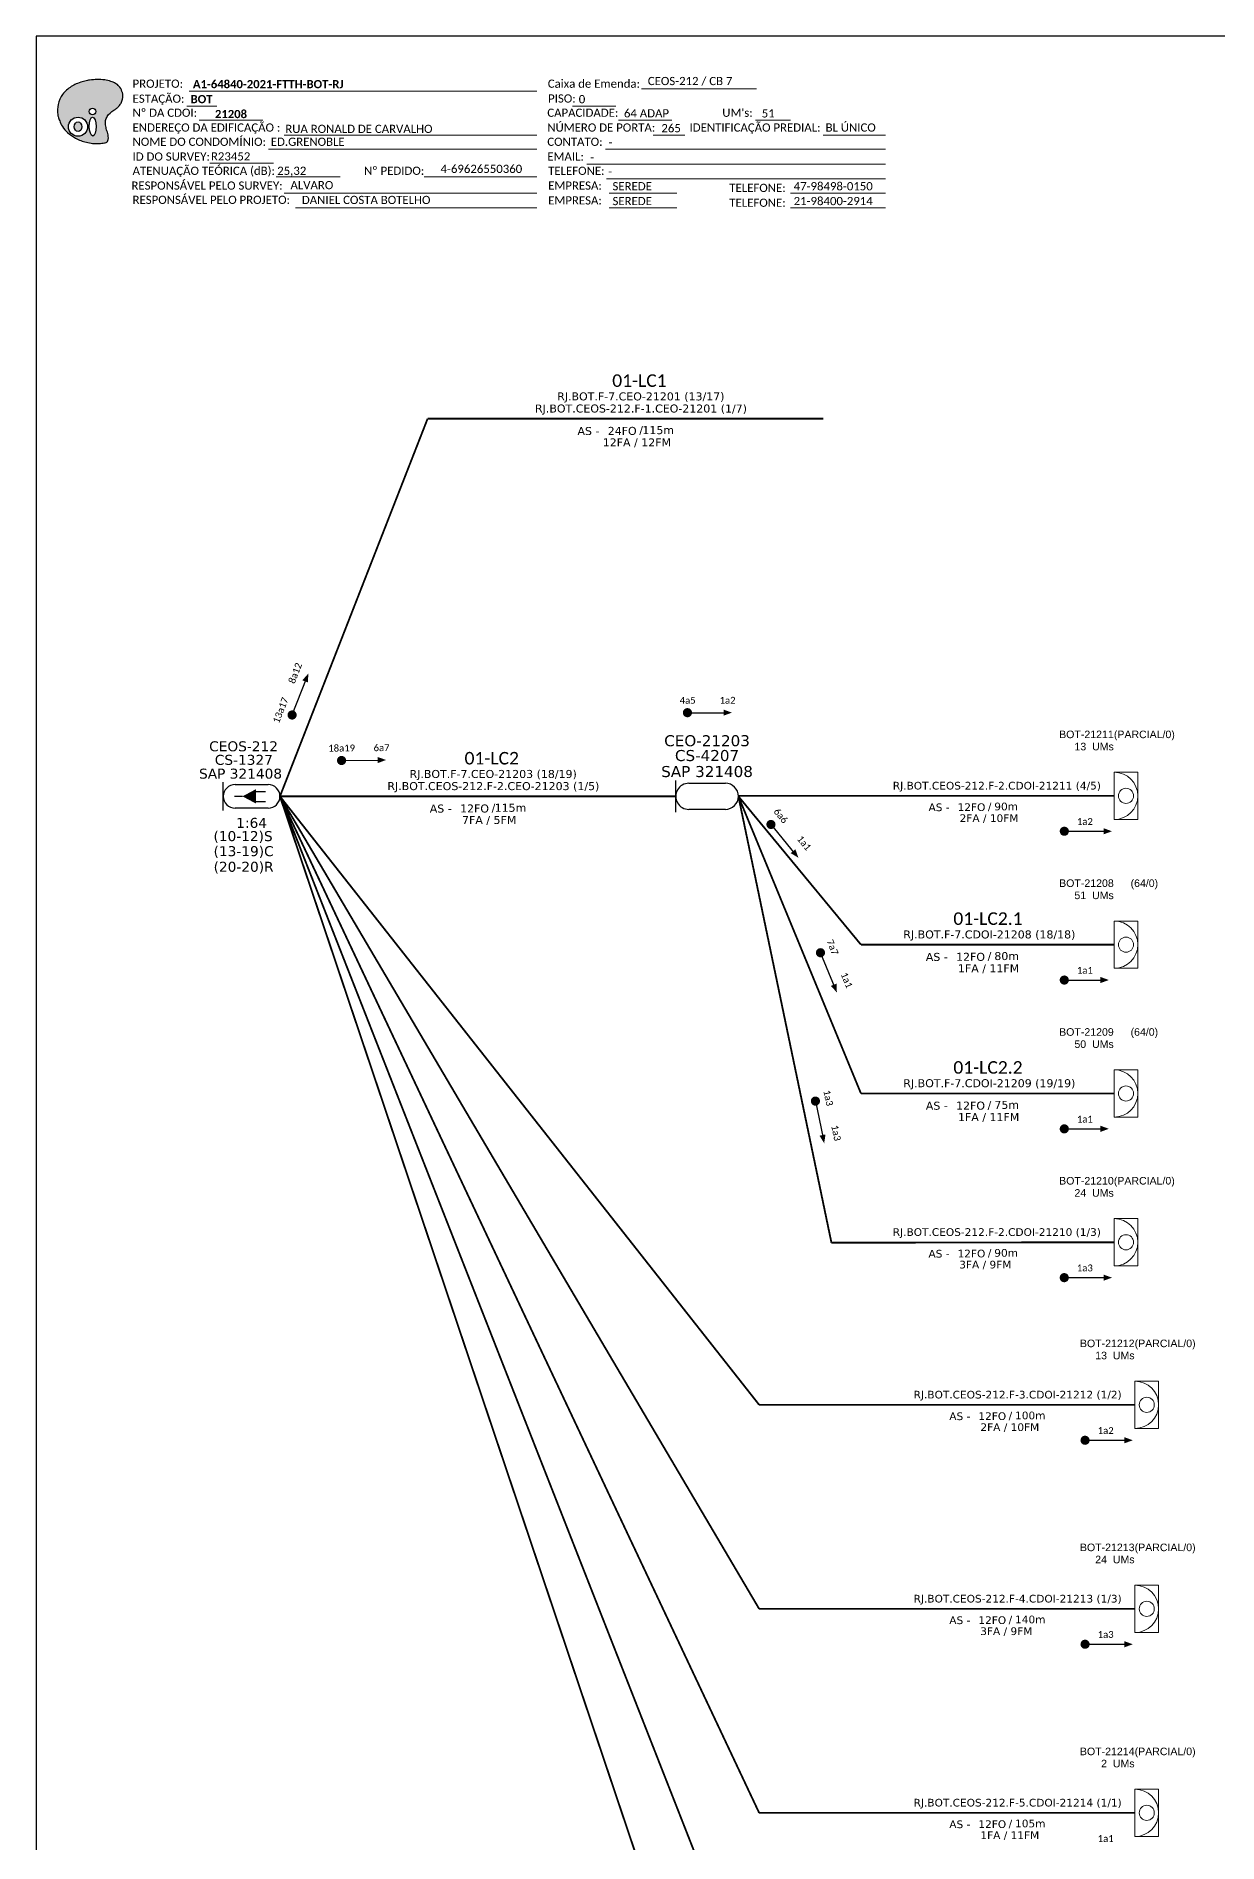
# Model space of a CAD drawing. Extents: x 31872 to 38961, y -9752 to -1519.
# Drawn here: x 38122.3 to 38380.6, y -9553.6 to -9158.4 of the extents above; entities that cross this region are included whole.
import ezdxf
from ezdxf.enums import TextEntityAlignment as Align

# ---------------------------------------------------------------- set-up
doc = ezdxf.new("R2010")
doc.units = ezdxf.units.DM
doc.header["$MEASUREMENT"] = 0
for name, color, linetype, lineweight in [("20.0-LEGENDA DOS CDO'S", 1, 'Continuous', 0), ('20.1-CDO_INTERIOR', 1, 'Continuous', 0), ('40.1-ETIQUETAS', 1, 'Continuous', 20)]:
    doc.layers.add(name, color=color, linetype=linetype, lineweight=lineweight)
for name, color, linetype in [('20.4-CEOS', 1, 'Continuous'), ('CABO OPTICO EXISTENTE', 5, 'Continuous'), ('CAP a instalar', 1, 'Continuous'), ('CD de instalação futura', 8, 'Continuous'), ('SETA', 7, 'Continuous')]:
    doc.layers.add(name, color=color, linetype=linetype)
doc.styles.add('ARIAL', font='arial.ttf')
doc.styles.add('siredit', font='verdana.ttf')
doc.styles.add('WMF-Calibri0', font='calibri.ttf')
doc.styles.add('WMF-Calibri1', font='calibrib.ttf')
doc.linetypes.add('FENCELINE1', pattern='A,0.25,-0.1,[133,ltypeshp.shx,S=0.1,R=0,X=-0.1,Y=0],-0.1,1', length=1.45)

# ---------------------------------------------------------------- blocks, each defined once
blk = doc.blocks.new('ETIQUETA_RS5F')
at = {"layer": '40.1-ETIQUETAS', "color": 0, "style": 'siredit'}
blk.add_text('/', height=1.5, dxfattribs=at).set_placement((1.55, -1.95), align=Align.MIDDLE_RIGHT)
for tag, p in [('ETIQUETA_R_PRIMARIA', (1.18, 4.1)), ('ETIQUETA_R_SECUNDARIA', (1.18, 2.1)), ('F_ATIVAS/F_MORTAS', (1.11, -4.24))]:
    blk.add_attdef(tag, text='', height=1.5, dxfattribs=at).set_placement(p, align=Align.MIDDLE_CENTER)
for tag, p in [('TIPO_CABO', (-6.62, -2.12)), ('CAP_CABO', (0.37, -2.09))]:
    blk.add_attdef(tag, text='', height=1.5, dxfattribs=at).set_placement(p, align=Align.MIDDLE_RIGHT)
blk.add_attdef('METROS', text='', height=1.5, dxfattribs=at).set_placement((2.11, -1.95), align=Align.MIDDLE_LEFT)
for tag, p in [('FUSÃO_1', (0.82, -8.39)), ('FUSÃO_2', (0.82, -10.6)), ('FUSÃO_3', (0.82, -12.93)), ('FUSÃO_4', (0.82, -15.14)), ('FUSÃO_5', (0.82, -17.16))]:
    blk.add_attdef(tag, text='', height=1.5, dxfattribs=at).set_placement(p, align=Align.CENTER)
blk = doc.blocks.new('CDOI_INT')
at = {"layer": '20.1-CDO_INTERIOR', "color": 0, "lineweight": 18}
blk.add_lwpolyline([(4.25, -4.25), (4.25, 4.25), (0, 4.25), (0, -4.25)], close=True, dxfattribs=at)
blk.add_circle((2.12, 0), 1.36, dxfattribs=at)
blk.add_arc((0, 0), 4.25, 270, 90, dxfattribs=at)
at = {"layer": "20.0-LEGENDA DOS CDO'S", "color": 0, "style": 'ARIAL'}
for tag, p in [('CDO_N', (-0.08, 10.38)), ('SPLITER_1', (21.18, 10.38)), ('SPLITER_2', (21.19, 8.68)), ('SAP', (-0.08, 6.23)), ('SURVEY', (-0.08, 8.2)), ('1:XX', (5.94, -2.22)), ('UMS', (5.94, -4.24))]:
    blk.add_attdef(tag, p, '', height=1.36, dxfattribs=at)
blk.add_attdef('FIBRAS_UTILIZADAS', text='', height=1.36, dxfattribs=at).set_placement((15.34, 10.38), align=Align.CENTER)
blk = doc.blocks.new('CEOS_RP_CT_DRT')
at = {"layer": '20.4-CEOS', "color": 0}
for p, q in [((-4.54, 1.19), (-1.19, 1.19)), ((-1.19, -1.19), (-4.54, -1.19))]:
    blk.add_line(p, q, dxfattribs=at)
for points in [[(-5.73, -1.43), (-5.73, 1.44)], [(-3.79, 0), (-4.59, 0)], [(-2.47, 0.48), (-1.45, 0.48)], [(-2.47, -0.52), (-1.45, -0.52)]]:
    blk.add_lwpolyline(points, dxfattribs=at)
blk.add_lwpolyline([(-3.79, 0, 0, 1.47, 0), (-2.41, 0, 1.47, 1.47, 0)], format="xyseb", dxfattribs=at)
for centre, start, end in [((-4.54, 0), 90, 270), ((-1.19, 0), 270, 90)]:
    blk.add_arc(centre, 1.19, start, end, dxfattribs=at)
at = {"layer": '20.4-CEOS', "color": 7, "style": 'siredit'}
for tag, p in [('Nº_DA_CEOS', (-2.86, 5.6)), ('LOCAL', (-2.86, 4.24)), ('SAP', (-2.86, 2.78)), ('RACIO_SPLITAGEM', (-2.86, -1.88)), ('FIBRAS_SPLITTER', (-2.86, -3.58)), ('FIBRAS_TOP_C', (-2.86, -5.08)), ('RESERVA_FINAIS', (-2.86, -6.39))]:
    blk.add_attdef(tag, text='', height=1.01, dxfattribs=at).set_placement(p, align=Align.TOP_CENTER)
blk = doc.blocks.new('OI')
h = blk.add_hatch(color=40)
edge = h.paths.add_edge_path()
edge.add_spline(control_points=[(4.35, -0.67), (3.92, -0.99), (3.26, -1.5), (2.81, -2.59), (2.9, -3.5), (3.06, -4.27), (3.31, -4.85), (3.37, -5.39), (3.4, -5.88), (3.2, -6.4), (2.54, -6.61), (1.65, -6.63), (0.55, -6.67), (-0.56, -6.42), (-1.61, -6.14), (-2.77, -5.61), (-3.92, -4.77), (-4.89, -3.7), (-5.34, -2.65), (-5.6, -1.94), (-5.85, -0.96), (-5.71, 0.47), (-5.1, 2.02), (-4.14, 3.02), (-3.3, 3.61), (-2.37, 4.16), (-1.36, 4.44), (-0.56, 4.7), (0.79, 4.85), (2.24, 4.97), (3.79, 4.57), (4.67, 4.21), (5.44, 3.65), (5.76, 2.99), (6.03, 2.21), (6.01, 1.46), (5.72, 0.64), (5.31, 0.08), (4.88, -0.38), (4.51, -0.55), (4.35, -0.67)], knot_values=[0, 0, 0, 0, 1.60434, 2.417191, 3.427595, 4.282808, 4.776746, 5.304182, 5.888771, 6.258406, 6.858137, 7.79129, 8.986195, 10.124242, 11.187857, 12.242908, 13.953784, 15.414161, 16.515391, 17.349188, 17.675853, 19.552021, 21.515531, 22.568638, 23.63245, 24.621084, 25.782718, 26.745347, 27.142653, 29.870543, 31.004649, 31.921532, 32.709589, 33.801391, 34.042471, 35.192333, 35.971461, 36.628871, 37.254359, 37.836911, 37.836911, 37.836911, 37.836911], degree=3, periodic=0)
h.paths.add_polyline_path([(1.13, -0.87, -1), (-0.04, -0.87, -1)], flags=16)
edge = h.paths.add_edge_path(flags=16)
edge.add_ellipse((0.56, -3.59), major_axis=(-0.02, 1.71), ratio=0.361305, start_angle=0, end_angle=360)
h.paths.add_polyline_path([(-0.36, -3.62, -1), (-3.8, -3.62, -1)], flags=16)
edge = h.paths.add_edge_path(flags=0)
edge.add_ellipse((-2.08, -3.62), major_axis=(0, 0.885), ratio=0.758294, start_angle=0, end_angle=360)
at = {"color": 40}
for centre, radius in [((-2.08, -3.62), 1.72), ((0.54, -0.87), 0.587)]:
    blk.add_circle(centre, radius, dxfattribs=at)
blk.add_ellipse((-2.08, -3.62), major_axis=(0, 0.885), ratio=0.758294, start_param=-3.141592653589792, end_param=3.141592653589792, dxfattribs=at)
blk.add_ellipse((0.56, -3.59), major_axis=(-0.02, 1.71), ratio=0.361305, dxfattribs=at)
at = {"color": 40, "start_tangent": (-0.800898, -0.598801), "end_tangent": (-0.800898, -0.598801)}
blk.add_spline([(4.35, -0.67), (3.2, -1.78), (2.9, -2.54), (2.92, -3.55), (3.12, -4.38), (3.28, -4.85), (3.37, -5.37), (3.35, -5.95), (3.2, -6.29), (2.66, -6.55), (1.73, -6.63), (0.54, -6.62), (-0.58, -6.41), (-1.6, -6.11), (-2.56, -5.67), (-3.95, -4.67), (-4.89, -3.56), (-5.37, -2.56), (-5.64, -1.78), (-5.72, -1.46), (-5.63, 0.42), (-4.84, 2.22), (-4.13, 2.99), (-3.27, 3.62), (-2.4, 4.09), (-1.3, 4.47), (-0.37, 4.72), (0.02, 4.77), (2.75, 4.8), (3.85, 4.53), (4.69, 4.16), (5.31, 3.68), (5.85, 2.73), (5.93, 2.5), (5.94, 1.35), (5.67, 0.62), (5.29, 0.08), (4.84, -0.36), (4.35, -0.67)], degree=3, dxfattribs=at)

msp = doc.modelspace()

# ---------------------------------------------------------------- linework, layer by layer
msp.add_lwpolyline([(38122.33, -9752.45), (38960.89, -9752.45), (38960.89, -9158.45), (38122.33, -9158.45), (38122.33, -9752.45)])
at = {"color": 7, "lineweight": 0}
for points in [[(38254.61, -9170), (38279.74, -9170)], [(38155.28, -9173.77), (38161.83, -9173.77)], [(38155.8, -9170.49), (38231.77, -9170.49)], [(38239.57, -9173.73), (38249.05, -9173.73)], [(38157.94, -9176.84), (38171.89, -9176.84)], [(38249.62, -9176.84), (38261.23, -9176.84)], [(38279.56, -9176.84), (38287.22, -9176.84)], [(38176.51, -9180.08), (38231.77, -9180.08)], [(38257.2, -9180.08), (38264.14, -9180.08)], [(38294.37, -9180.08), (38307.93, -9180.08)], [(38173.1, -9183.19), (38231.77, -9183.19)], [(38246.73, -9183.19), (38307.96, -9183.19)], [(38160.26, -9186.25), (38174.21, -9186.25)], [(38174.8, -9189.22), (38188.74, -9189.22)], [(38207.13, -9189.21), (38231.62, -9189.21)], [(38207.63, -9189.21), (38231.78, -9189.21)], [(38242.69, -9186.42), (38307.96, -9186.42)], [(38246.98, -9189.66), (38307.96, -9189.66)], [(38176.51, -9192.77), (38231.77, -9192.77)], [(38247.59, -9192.77), (38262.38, -9192.77)], [(38287.19, -9192.77), (38307.96, -9192.77)], [(38179, -9196.01), (38231.77, -9196.01)], [(38247.59, -9196.01), (38262.38, -9196.01)], [(38287.19, -9196.01), (38307.96, -9196.01)]]:
    msp.add_lwpolyline(points, dxfattribs=at)
for points, const_width in [([(38178.08, -9307.37, 1), (38178.45, -9306.44, 1)], 0.999), ([(38188.58, -9316.86, 1), (38189.58, -9316.85, 1)], 0.999), ([(38282.61, -9330.46, 1), (38283.24, -9331.23, 1)], 1), ([(38293.56, -9358.43, 1), (38293.94, -9359.35, 1)], 1), ([(38346.54, -9364.87, 1), (38347.54, -9364.87, 1)], 1), ([(38346.54, -9397.41, 1), (38347.54, -9397.41, 1)], 1)]:
    msp.add_lwpolyline(points, format="xyb", close=True, dxfattribs=dict(const_width=const_width))
at = {"color": 8}
for points, const_width in [([(38264.17, -9306.4, 1), (38265.17, -9306.4, 1)], 0.999), ([(38346.55, -9332.33, 1), (38347.55, -9332.33, 1)], 1), ([(38292.54, -9390.85, 1), (38292.75, -9391.83, 1)], 1), ([(38346.54, -9429.95, 1), (38347.54, -9429.95, 1)], 1), ([(38351.08, -9465.51, 1), (38352.08, -9465.51, 1)], 1), ([(38351.08, -9510.12, 1), (38352.08, -9510.12, 1)], 1)]:
    msp.add_lwpolyline(points, format="xyb", close=True, dxfattribs=dict(at, const_width=const_width))
at = {"layer": 'CAP a instalar', "color": 5, "linetype": 'Continuous'}
for p, q in [((38262.12, -9328.13), (38262.12, -9321.26)), ((38264.97, -9321.84), (38272.96, -9321.84)), ((38272.96, -9327.54), (38264.97, -9327.54))]:
    msp.add_line(p, q, dxfattribs=at)
at = {"layer": 'CAP a instalar', "color": 0, "linetype": 'FENCELINE1', "ltscale": 6, "const_width": 0.4}
for points in [[(38207.88, -9242.12), (38175.61, -9324.7)], [(38207.88, -9242.12), (38294.4, -9242.12)], [(38175.6, -9324.69), (38262.12, -9324.69)], [(38302.6, -9389.67), (38275.81, -9324.69)], [(38302.6, -9389.67), (38357.95, -9389.67)]]:
    msp.add_lwpolyline(points, dxfattribs=at)
at = {"layer": 'CAP a instalar', "color": 8, "linetype": 'FENCELINE1', "ltscale": 6, "const_width": 0.4}
for points in [[(38275.81, -9324.59), (38357.95, -9324.59)], [(38280.35, -9591.61), (38175.61, -9324.7)], [(38280.35, -9636.22), (38175.61, -9324.7)], [(38280.35, -9546.99), (38175.61, -9324.7)], [(38280.35, -9502.38), (38175.61, -9324.7)], [(38280.35, -9457.76), (38175.61, -9324.7)], [(38296.15, -9422.31), (38275.81, -9324.69)], [(38296.15, -9422.31), (38357.94, -9422.21)], [(38280.35, -9457.76), (38362.49, -9457.76)], [(38280.35, -9502.38), (38362.49, -9502.38)], [(38280.35, -9546.99), (38362.49, -9546.99)]]:
    msp.add_lwpolyline(points, dxfattribs=at)
at = {"layer": 'CAP a instalar', "linetype": 'FENCELINE1', "ltscale": 6, "const_width": 0.4}
for points in [[(38275.81, -9324.69), (38302.6, -9357.13)], [(38302.6, -9357.13), (38357.95, -9357.13)]]:
    msp.add_lwpolyline(points, dxfattribs=at)
at = {"layer": 'CAP a instalar', "color": 5, "linetype": 'Continuous'}
for centre, start_param, end_param in [((38264.97, -9324.69), 6.283185, 9.424778), ((38272.96, -9324.69), 3.141593, 6.283185)]:
    msp.add_ellipse(centre, major_axis=(0, 2.85), ratio=1, start_param=start_param, end_param=end_param, dxfattribs=at)
at = {"layer": 'SETA'}
for points in [[(38178.26, -9306.9), (38181.4, -9298.91)], [(38189.08, -9316.86), (38197.67, -9316.76)], [(38282.72, -9330.6), (38288.18, -9337.24)], [(38293.63, -9358.59), (38296.9, -9366.54)], [(38347.04, -9364.87), (38355.64, -9364.87)], [(38347.04, -9397.41), (38355.64, -9397.41)]]:
    msp.add_lwpolyline(points, dxfattribs=at)
at = {"layer": 'SETA', "color": 8}
for points in [[(38264.67, -9306.4), (38273.25, -9306.4)], [(38347.05, -9332.33), (38355.64, -9332.33)], [(38292.58, -9391.02), (38294.32, -9399.44)], [(38347.04, -9429.95), (38355.64, -9429.95)], [(38351.58, -9465.51), (38360.18, -9465.51)], [(38351.58, -9510.12), (38360.18, -9510.12)]]:
    msp.add_lwpolyline(points, dxfattribs=at)
at = {"layer": 'SETA'}
for points in [[(38180.51, -9299.31), (38181.8, -9297.85), (38181.75, -9299.79)], [(38196.97, -9316.09), (38198.81, -9316.74), (38196.98, -9317.42)], [(38288.27, -9336.27), (38288.92, -9338.11), (38287.24, -9337.12)], [(38297.26, -9365.65), (38297.34, -9367.59), (38296.03, -9366.15)], [(38354.95, -9364.19), (38356.78, -9364.86), (38354.95, -9365.53)], [(38354.95, -9396.73), (38356.78, -9397.4), (38354.95, -9398.07)]]:
    msp.add_solid(points, dxfattribs=at)
at = {"layer": 'SETA', "color": 8}
for points in [[(38272.56, -9305.72), (38274.39, -9306.39), (38272.56, -9307.06)], [(38355.64, -9331.67), (38357.47, -9332.33), (38355.64, -9333)], [(38294.85, -9398.63), (38294.56, -9400.56), (38293.54, -9398.9)], [(38355.64, -9429.29), (38357.47, -9429.95), (38355.64, -9430.62)], [(38360.18, -9464.84), (38362.01, -9465.51), (38360.18, -9466.17)], [(38360.18, -9509.45), (38362.01, -9510.12), (38360.18, -9510.79)]]:
    msp.add_solid(points, dxfattribs=at)

# ---------------------------------------------------------------- block references
at = {"color": 7, "xscale": 1.213923925163967, "yscale": 1.213923925163967, "zscale": 1.213923925163967, "rotation": 0.1532896023949059}
msp.add_blockref('OI', (38133.99, -9173.86), dxfattribs=at)
at = {"layer": '20.4-CEOS', "color": 0}
ref = msp.add_blockref('CEOS_RP_CT_DRT', (38175.61, -9324.7), dxfattribs=dict(at, xscale=2.161665797233582, yscale=2.161665797233582, zscale=2.161665797233582))
ref.add_attrib('Nº_DA_CEOS', 'CEOS-212', dxfattribs={"color": 7, "height": 2.183, "style": 'siredit'}).set_placement((38167.66, -9312.66), align=Align.TOP_CENTER)
ref.add_attrib('LOCAL', 'CS-1327', dxfattribs={"color": 7, "height": 2.183, "style": 'siredit'}).set_placement((38167.72, -9315.62), align=Align.TOP_CENTER)
ref.add_attrib('SAP', 'SAP 321408', dxfattribs={"color": 7, "height": 2.183, "style": 'siredit'}).set_placement((38167, -9318.64), align=Align.TOP_CENTER)
ref.add_attrib('RACIO_SPLITAGEM', '1:64', dxfattribs={"color": 7, "height": 2.183, "style": 'siredit'}).set_placement((38169.42, -9329.4), align=Align.TOP_CENTER)
ref.add_attrib('FIBRAS_SPLITTER', '(10-12)S', dxfattribs={"color": 7, "height": 2.183, "style": 'siredit'}).set_placement((38167.55, -9332.3), align=Align.TOP_CENTER)
ref.add_attrib('FIBRAS_TOP_C', '(13-19)C', dxfattribs={"color": 7, "height": 2.183, "style": 'siredit'}).set_placement((38167.67, -9335.59), align=Align.TOP_CENTER)
ref.add_attrib('RESERVA_FINAIS', '(20-20)R', dxfattribs={"color": 7, "height": 2.183, "style": 'siredit'}).set_placement((38167.67, -9339), align=Align.TOP_CENTER)
at = {"layer": 'CAP a instalar', "color": 0, "linetype": 'FENCELINE1', "ltscale": 7}
ref = msp.add_blockref('ETIQUETA_RS5F', (38253.14, -9242.33), dxfattribs=dict(at, xscale=1.166399984999771, yscale=1.166399984999771, zscale=1.166399984999771))
ref.add_attrib('ETIQUETA_R_PRIMARIA', 'RJ.BOT.F-7.CEO-21201 (13/17)', dxfattribs={"layer": '40.1-ETIQUETAS', "color": 0, "height": 1.7496, "style": 'siredit'}).set_placement((38254.48, -9237.23), align=Align.MIDDLE_CENTER)
ref.add_attrib('ETIQUETA_R_SECUNDARIA', 'RJ.BOT.CEOS-212.F-1.CEO-21201 (1/7)', dxfattribs={"layer": '40.1-ETIQUETAS', "color": 0, "height": 1.7496, "style": 'siredit'}).set_placement((38254.52, -9239.88), align=Align.MIDDLE_CENTER)
ref.add_attrib('TIPO_CABO', 'AS -', dxfattribs={"layer": '40.1-ETIQUETAS', "color": 0, "height": 1.75, "style": 'siredit'}).set_placement((38245.43, -9244.8), align=Align.MIDDLE_RIGHT)
ref.add_attrib('CAP_CABO', '24FO', dxfattribs={"layer": '40.1-ETIQUETAS', "color": 0, "height": 1.75, "style": 'siredit'}).set_placement((38253.57, -9244.78), align=Align.MIDDLE_RIGHT)
ref.add_attrib('METROS', '115m', dxfattribs={"layer": '40.1-ETIQUETAS', "color": 0, "height": 1.75, "style": 'siredit'}).set_placement((38254.82, -9244.61), align=Align.MIDDLE_LEFT)
ref.add_attrib('F_ATIVAS/F_MORTAS', '12FA / 12FM', dxfattribs={"layer": '40.1-ETIQUETAS', "color": 0, "height": 1.7496, "style": 'siredit'}).set_placement((38253.62, -9247.29), align=Align.MIDDLE_CENTER)
ref = msp.add_blockref('ETIQUETA_RS5F', (38220.87, -9324.91), dxfattribs=dict(at, xscale=1.166399984999771, yscale=1.166399984999771, zscale=1.166399984999771))
ref.add_attrib('ETIQUETA_R_PRIMARIA', 'RJ.BOT.F-7.CEO-21203 (18/19)', dxfattribs={"layer": '40.1-ETIQUETAS', "color": 0, "height": 1.7496, "style": 'siredit'}).set_placement((38222.21, -9319.8), align=Align.MIDDLE_CENTER)
ref.add_attrib('ETIQUETA_R_SECUNDARIA', 'RJ.BOT.CEOS-212.F-2.CEO-21203 (1/5)', dxfattribs={"layer": '40.1-ETIQUETAS', "color": 0, "height": 1.7496, "style": 'siredit'}).set_placement((38222.25, -9322.45), align=Align.MIDDLE_CENTER)
ref.add_attrib('TIPO_CABO', 'AS -', dxfattribs={"layer": '40.1-ETIQUETAS', "color": 0, "height": 1.75, "style": 'siredit'}).set_placement((38213.15, -9327.37), align=Align.MIDDLE_RIGHT)
ref.add_attrib('CAP_CABO', '12FO', dxfattribs={"layer": '40.1-ETIQUETAS', "color": 0, "height": 1.75, "style": 'siredit'}).set_placement((38221.3, -9327.35), align=Align.MIDDLE_RIGHT)
ref.add_attrib('METROS', '115m', dxfattribs={"layer": '40.1-ETIQUETAS', "color": 0, "height": 1.75, "style": 'siredit'}).set_placement((38222.54, -9327.19), align=Align.MIDDLE_LEFT)
ref.add_attrib('F_ATIVAS/F_MORTAS', '7FA / 5FM', dxfattribs={"layer": '40.1-ETIQUETAS', "color": 0, "height": 1.75, "style": 'siredit'}).set_placement((38221.34, -9329.86), align=Align.MIDDLE_CENTER)
at = {"layer": 'CAP a instalar', "color": 8, "linetype": 'FENCELINE1', "ltscale": 7}
ref = msp.add_blockref('ETIQUETA_RS5F', (38329.38, -9324.72), dxfattribs=dict(at, xscale=1.120210545592906, yscale=1.120210545592906, zscale=1.120210545592906))
ref.add_attrib('ETIQUETA_R_SECUNDARIA', 'RJ.BOT.CEOS-212.F-2.CDOI-21211 (4/5)', dxfattribs={"layer": 'CABO OPTICO EXISTENTE', "color": 0, "height": 1.6803, "style": 'siredit'}).set_placement((38332.3, -9322.36), align=Align.MIDDLE_CENTER)
ref.add_attrib('TIPO_CABO', 'AS -', dxfattribs={"layer": '40.1-ETIQUETAS', "color": 0, "height": 1.68, "style": 'siredit'}).set_placement((38321.97, -9327.09), align=Align.MIDDLE_RIGHT)
ref.add_attrib('CAP_CABO', '12FO', dxfattribs={"layer": '40.1-ETIQUETAS', "color": 0, "height": 1.68, "style": 'siredit'}).set_placement((38329.79, -9327.06), align=Align.MIDDLE_RIGHT)
ref.add_attrib('METROS', '90m', dxfattribs={"layer": '40.1-ETIQUETAS', "color": 0, "height": 1.68, "style": 'siredit'}).set_placement((38331.74, -9326.91), align=Align.MIDDLE_LEFT)
ref.add_attrib('F_ATIVAS/F_MORTAS', '2FA / 10FM', dxfattribs={"layer": '40.1-ETIQUETAS', "color": 0, "height": 1.68, "style": 'siredit'}).set_placement((38330.59, -9329.47), align=Align.MIDDLE_CENTER)
at = {"layer": 'CAP a instalar', "color": 1, "linetype": 'FENCELINE1', "ltscale": 7}
ref = msp.add_blockref('ETIQUETA_RS5F', (38329.28, -9357.35), dxfattribs=dict(at, xscale=1.166399984998861, yscale=1.166399984998861, zscale=1.166399984998861))
ref.add_attrib('ETIQUETA_R_SECUNDARIA', 'RJ.BOT.F-7.CDOI-21208 (18/18)', dxfattribs={"layer": 'CABO OPTICO EXISTENTE', "color": 0, "height": 1.7496, "style": 'siredit'}).set_placement((38330.66, -9354.89), align=Align.MIDDLE_CENTER)
ref.add_attrib('TIPO_CABO', 'AS -', dxfattribs={"layer": '40.1-ETIQUETAS', "color": 0, "height": 1.75, "style": 'siredit'}).set_placement((38321.57, -9359.81), align=Align.MIDDLE_RIGHT)
ref.add_attrib('CAP_CABO', '12FO', dxfattribs={"layer": '40.1-ETIQUETAS', "color": 0, "height": 1.75, "style": 'siredit'}).set_placement((38329.71, -9359.79), align=Align.MIDDLE_RIGHT)
ref.add_attrib('METROS', '80m', dxfattribs={"layer": '40.1-ETIQUETAS', "color": 0, "height": 1.75, "style": 'siredit'}).set_placement((38331.75, -9359.62), align=Align.MIDDLE_LEFT)
ref.add_attrib('F_ATIVAS/F_MORTAS', '1FA / 11FM', dxfattribs={"layer": '40.1-ETIQUETAS', "color": 0, "height": 1.75, "style": 'siredit'}).set_placement((38330.49, -9362.3), align=Align.MIDDLE_CENTER)
at = {"layer": 'CAP a instalar', "color": 0, "linetype": 'FENCELINE1', "ltscale": 7}
ref = msp.add_blockref('ETIQUETA_RS5F', (38329.28, -9389.89), dxfattribs=dict(at, xscale=1.166399984998861, yscale=1.166399984998861, zscale=1.166399984998861))
ref.add_attrib('ETIQUETA_R_SECUNDARIA', 'RJ.BOT.F-7.CDOI-21209 (19/19)', dxfattribs={"layer": 'CABO OPTICO EXISTENTE', "color": 0, "height": 1.7496, "style": 'siredit'}).set_placement((38330.66, -9387.43), align=Align.MIDDLE_CENTER)
ref.add_attrib('TIPO_CABO', 'AS -', dxfattribs={"layer": '40.1-ETIQUETAS', "color": 0, "height": 1.75, "style": 'siredit'}).set_placement((38321.57, -9392.35), align=Align.MIDDLE_RIGHT)
ref.add_attrib('CAP_CABO', '12FO', dxfattribs={"layer": '40.1-ETIQUETAS', "color": 0, "height": 1.75, "style": 'siredit'}).set_placement((38329.71, -9392.33), align=Align.MIDDLE_RIGHT)
ref.add_attrib('METROS', '75m', dxfattribs={"layer": '40.1-ETIQUETAS', "color": 0, "height": 1.75, "style": 'siredit'}).set_placement((38331.75, -9392.17), align=Align.MIDDLE_LEFT)
ref.add_attrib('F_ATIVAS/F_MORTAS', '1FA / 11FM', dxfattribs={"layer": '40.1-ETIQUETAS', "color": 0, "height": 1.75, "style": 'siredit'}).set_placement((38330.5, -9394.84), align=Align.MIDDLE_CENTER)
at = {"layer": 'CAP a instalar', "color": 8, "linetype": 'FENCELINE1', "ltscale": 7}
ref = msp.add_blockref('ETIQUETA_RS5F', (38329.37, -9422.34), dxfattribs=dict(at, xscale=1.120210545592906, yscale=1.120210545592906, zscale=1.120210545592906))
ref.add_attrib('ETIQUETA_R_SECUNDARIA', 'RJ.BOT.CEOS-212.F-2.CDOI-21210 (1/3)', dxfattribs={"layer": 'CABO OPTICO EXISTENTE', "color": 0, "height": 1.6803, "style": 'siredit'}).set_placement((38332.29, -9419.98), align=Align.MIDDLE_CENTER)
ref.add_attrib('TIPO_CABO', 'AS -', dxfattribs={"layer": '40.1-ETIQUETAS', "color": 0, "height": 1.68, "style": 'siredit'}).set_placement((38321.96, -9424.71), align=Align.MIDDLE_RIGHT)
ref.add_attrib('CAP_CABO', '12FO', dxfattribs={"layer": '40.1-ETIQUETAS', "color": 0, "height": 1.68, "style": 'siredit'}).set_placement((38329.78, -9424.68), align=Align.MIDDLE_RIGHT)
ref.add_attrib('METROS', '90m', dxfattribs={"layer": '40.1-ETIQUETAS', "color": 0, "height": 1.68, "style": 'siredit'}).set_placement((38331.74, -9424.53), align=Align.MIDDLE_LEFT)
ref.add_attrib('F_ATIVAS/F_MORTAS', '3FA / 9FM', dxfattribs={"layer": '40.1-ETIQUETAS', "color": 0, "height": 1.68, "style": 'siredit'}).set_placement((38329.77, -9427.09), align=Align.MIDDLE_CENTER)
ref = msp.add_blockref('ETIQUETA_RS5F', (38333.92, -9457.89), dxfattribs=dict(at, xscale=1.120210545592906, yscale=1.120210545592906, zscale=1.120210545592906))
ref.add_attrib('ETIQUETA_R_SECUNDARIA', 'RJ.BOT.CEOS-212.F-3.CDOI-21212 (1/2)', dxfattribs={"layer": 'CABO OPTICO EXISTENTE', "color": 0, "height": 1.6803, "style": 'siredit'}).set_placement((38336.84, -9455.53), align=Align.MIDDLE_CENTER)
ref.add_attrib('TIPO_CABO', 'AS -', dxfattribs={"layer": '40.1-ETIQUETAS', "color": 0, "height": 1.68, "style": 'siredit'}).set_placement((38326.51, -9460.26), align=Align.MIDDLE_RIGHT)
ref.add_attrib('CAP_CABO', '12FO', dxfattribs={"layer": '40.1-ETIQUETAS', "color": 0, "height": 1.68, "style": 'siredit'}).set_placement((38334.33, -9460.24), align=Align.MIDDLE_RIGHT)
ref.add_attrib('METROS', '100m', dxfattribs={"layer": '40.1-ETIQUETAS', "color": 0, "height": 1.68, "style": 'siredit'}).set_placement((38336.28, -9460.08), align=Align.MIDDLE_LEFT)
ref.add_attrib('F_ATIVAS/F_MORTAS', '2FA / 10FM', dxfattribs={"layer": '40.1-ETIQUETAS', "color": 0, "height": 1.68, "style": 'siredit'}).set_placement((38335.13, -9462.65), align=Align.MIDDLE_CENTER)
ref = msp.add_blockref('ETIQUETA_RS5F', (38333.92, -9502.51), dxfattribs=dict(at, xscale=1.120210545592906, yscale=1.120210545592906, zscale=1.120210545592906))
ref.add_attrib('ETIQUETA_R_SECUNDARIA', 'RJ.BOT.CEOS-212.F-4.CDOI-21213 (1/3)', dxfattribs={"layer": 'CABO OPTICO EXISTENTE', "color": 0, "height": 1.6803, "style": 'siredit'}).set_placement((38336.84, -9500.15), align=Align.MIDDLE_CENTER)
ref.add_attrib('TIPO_CABO', 'AS -', dxfattribs={"layer": '40.1-ETIQUETAS', "color": 0, "height": 1.68, "style": 'siredit'}).set_placement((38326.51, -9504.87), align=Align.MIDDLE_RIGHT)
ref.add_attrib('CAP_CABO', '12FO', dxfattribs={"layer": '40.1-ETIQUETAS', "color": 0, "height": 1.68, "style": 'siredit'}).set_placement((38334.33, -9504.85), align=Align.MIDDLE_RIGHT)
ref.add_attrib('METROS', '140m', dxfattribs={"layer": '40.1-ETIQUETAS', "color": 0, "height": 1.68, "style": 'siredit'}).set_placement((38336.28, -9504.69), align=Align.MIDDLE_LEFT)
ref.add_attrib('F_ATIVAS/F_MORTAS', '3FA / 9FM', dxfattribs={"layer": '40.1-ETIQUETAS', "color": 0, "height": 1.68, "style": 'siredit'}).set_placement((38334.36, -9507.26), align=Align.MIDDLE_CENTER)
ref = msp.add_blockref('ETIQUETA_RS5F', (38333.92, -9547.12), dxfattribs=dict(at, xscale=1.120210545592906, yscale=1.120210545592906, zscale=1.120210545592906))
ref.add_attrib('ETIQUETA_R_SECUNDARIA', 'RJ.BOT.CEOS-212.F-5.CDOI-21214 (1/1)', dxfattribs={"layer": 'CABO OPTICO EXISTENTE', "color": 0, "height": 1.6803, "style": 'siredit'}).set_placement((38336.84, -9544.76), align=Align.MIDDLE_CENTER)
ref.add_attrib('TIPO_CABO', 'AS -', dxfattribs={"layer": '40.1-ETIQUETAS', "color": 0, "height": 1.68, "style": 'siredit'}).set_placement((38326.51, -9549.49), align=Align.MIDDLE_RIGHT)
ref.add_attrib('CAP_CABO', '12FO', dxfattribs={"layer": '40.1-ETIQUETAS', "color": 0, "height": 1.68, "style": 'siredit'}).set_placement((38334.33, -9549.46), align=Align.MIDDLE_RIGHT)
ref.add_attrib('METROS', '105m', dxfattribs={"layer": '40.1-ETIQUETAS', "color": 0, "height": 1.68, "style": 'siredit'}).set_placement((38336.28, -9549.31), align=Align.MIDDLE_LEFT)
ref.add_attrib('F_ATIVAS/F_MORTAS', '1FA / 11FM', dxfattribs={"layer": '40.1-ETIQUETAS', "color": 0, "height": 1.68, "style": 'siredit'}).set_placement((38335.13, -9551.88), align=Align.MIDDLE_CENTER)
at = {"layer": 'CD de instalação futura', "color": 8, "ltscale": 11}
ref = msp.add_blockref('CDOI_INT', (38357.95, -9324.59), dxfattribs=dict(at, xscale=1.21541625498503, yscale=1.21541625498503, zscale=1.21541625498503))
ref.add_attrib('CDO_N', 'BOT-21211', dxfattribs={"layer": "20.0-LEGENDA DOS CDO'S", "color": 0, "height": 1.653, "style": 'ARIAL'}).set_placement((38357.85, -9311.97), align=Align.RIGHT)
ref.add_attrib('FIBRAS_UTILIZADAS', '    (PARCIAL/0)', dxfattribs={"layer": "20.0-LEGENDA DOS CDO'S", "color": 0, "height": 1.65, "style": 'ARIAL'}).set_placement((38363.26, -9311.97), align=Align.CENTER)
ref.add_attrib('SURVEY', '13  UMs', dxfattribs={"layer": "20.0-LEGENDA DOS CDO'S", "color": 0, "height": 1.653, "style": 'ARIAL'}).set_placement((38357.86, -9314.63), align=Align.RIGHT)
at = {"layer": 'CD de instalação futura', "color": 1, "ltscale": 11}
ref = msp.add_blockref('CDOI_INT', (38357.95, -9357.13), dxfattribs=dict(at, xscale=1.21541625498503, yscale=1.21541625498503, zscale=1.21541625498503))
ref.add_attrib('CDO_N', 'BOT-21208', dxfattribs={"layer": "20.0-LEGENDA DOS CDO'S", "color": 0, "height": 1.653, "style": 'ARIAL'}).set_placement((38357.85, -9344.51), align=Align.RIGHT)
ref.add_attrib('FIBRAS_UTILIZADAS', '    (64/0)', dxfattribs={"layer": "20.0-LEGENDA DOS CDO'S", "color": 0, "height": 1.65, "style": 'ARIAL'}).set_placement((38363.26, -9344.51), align=Align.CENTER)
ref.add_attrib('SURVEY', '51  UMs', dxfattribs={"layer": "20.0-LEGENDA DOS CDO'S", "color": 0, "height": 1.653, "style": 'ARIAL'}).set_placement((38357.85, -9347.17), align=Align.RIGHT)
at = {"layer": 'CD de instalação futura', "color": 0, "ltscale": 11}
ref = msp.add_blockref('CDOI_INT', (38357.95, -9389.67), dxfattribs=dict(at, xscale=1.21541625498503, yscale=1.21541625498503, zscale=1.21541625498503))
ref.add_attrib('CDO_N', 'BOT-21209', dxfattribs={"layer": "20.0-LEGENDA DOS CDO'S", "color": 0, "height": 1.653, "style": 'ARIAL'}).set_placement((38357.85, -9377.05), align=Align.RIGHT)
ref.add_attrib('FIBRAS_UTILIZADAS', '    (64/0)', dxfattribs={"layer": "20.0-LEGENDA DOS CDO'S", "color": 0, "height": 1.65, "style": 'ARIAL'}).set_placement((38363.26, -9377.05), align=Align.CENTER)
ref.add_attrib('SURVEY', '50  UMs', dxfattribs={"layer": "20.0-LEGENDA DOS CDO'S", "color": 0, "height": 1.653, "style": 'ARIAL'}).set_placement((38357.85, -9379.71), align=Align.RIGHT)
at = {"layer": 'CD de instalação futura', "color": 8, "ltscale": 11}
ref = msp.add_blockref('CDOI_INT', (38357.95, -9422.21), dxfattribs=dict(at, xscale=1.21541625498503, yscale=1.21541625498503, zscale=1.21541625498503))
ref.add_attrib('CDO_N', 'BOT-21210', dxfattribs={"layer": "20.0-LEGENDA DOS CDO'S", "color": 0, "height": 1.653, "style": 'ARIAL'}).set_placement((38357.85, -9409.59), align=Align.RIGHT)
ref.add_attrib('FIBRAS_UTILIZADAS', '    (PARCIAL/0)', dxfattribs={"layer": "20.0-LEGENDA DOS CDO'S", "color": 0, "height": 1.65, "style": 'ARIAL'}).set_placement((38363.25, -9409.59), align=Align.CENTER)
ref.add_attrib('SURVEY', '24  UMs', dxfattribs={"layer": "20.0-LEGENDA DOS CDO'S", "color": 0, "height": 1.653, "style": 'ARIAL'}).set_placement((38357.85, -9412.25), align=Align.RIGHT)
ref = msp.add_blockref('CDOI_INT', (38362.49, -9457.76), dxfattribs=dict(at, xscale=1.21541625498503, yscale=1.21541625498503, zscale=1.21541625498503))
ref.add_attrib('CDO_N', 'BOT-21212', dxfattribs={"layer": "20.0-LEGENDA DOS CDO'S", "color": 0, "height": 1.653, "style": 'ARIAL'}).set_placement((38362.39, -9445.15), align=Align.RIGHT)
ref.add_attrib('FIBRAS_UTILIZADAS', '    (PARCIAL/0)', dxfattribs={"layer": "20.0-LEGENDA DOS CDO'S", "color": 0, "height": 1.65, "style": 'ARIAL'}).set_placement((38367.8, -9445.15), align=Align.CENTER)
ref.add_attrib('SURVEY', '13  UMs', dxfattribs={"layer": "20.0-LEGENDA DOS CDO'S", "color": 0, "height": 1.653, "style": 'ARIAL'}).set_placement((38362.4, -9447.8), align=Align.RIGHT)
ref = msp.add_blockref('CDOI_INT', (38362.49, -9502.38), dxfattribs=dict(at, xscale=1.21541625498503, yscale=1.21541625498503, zscale=1.21541625498503))
ref.add_attrib('CDO_N', 'BOT-21213', dxfattribs={"layer": "20.0-LEGENDA DOS CDO'S", "color": 0, "height": 1.653, "style": 'ARIAL'}).set_placement((38362.39, -9489.76), align=Align.RIGHT)
ref.add_attrib('FIBRAS_UTILIZADAS', '    (PARCIAL/0)', dxfattribs={"layer": "20.0-LEGENDA DOS CDO'S", "color": 0, "height": 1.65, "style": 'ARIAL'}).set_placement((38367.8, -9489.76), align=Align.CENTER)
ref.add_attrib('SURVEY', '24  UMs', dxfattribs={"layer": "20.0-LEGENDA DOS CDO'S", "color": 0, "height": 1.653, "style": 'ARIAL'}).set_placement((38362.4, -9492.41), align=Align.RIGHT)
ref = msp.add_blockref('CDOI_INT', (38362.49, -9546.99), dxfattribs=dict(at, xscale=1.21541625498503, yscale=1.21541625498503, zscale=1.21541625498503))
ref.add_attrib('CDO_N', 'BOT-21214', dxfattribs={"layer": "20.0-LEGENDA DOS CDO'S", "color": 0, "height": 1.653, "style": 'ARIAL'}).set_placement((38362.39, -9534.38), align=Align.RIGHT)
ref.add_attrib('FIBRAS_UTILIZADAS', '    (PARCIAL/0)', dxfattribs={"layer": "20.0-LEGENDA DOS CDO'S", "color": 0, "height": 1.65, "style": 'ARIAL'}).set_placement((38367.8, -9534.38), align=Align.CENTER)
ref.add_attrib('SURVEY', '2  UMs', dxfattribs={"layer": "20.0-LEGENDA DOS CDO'S", "color": 0, "height": 1.653, "style": 'ARIAL'}).set_placement((38362.4, -9537.03), align=Align.RIGHT)

# ---------------------------------------------------------------- texts
at = {"color": 7, "lineweight": 0, "style": 'WMF-Calibri0'}
for s, height, p in [('PROJETO:', 1.793, (38143.4, -9169.74)), ('Caixa de Emenda:', 1.7927, (38234.15, -9169.74)), ('ESTAÇÃO:', 1.793, (38143.4, -9173.02)), ('Nº DA CDOI:', 1.7927, (38143.4, -9176.09)), ('CAPACIDADE:', 1.7927, (38234.04, -9176.09)), ('PISO:', 1.793, (38234.22, -9172.98)), ("UM's:", 1.793, (38272.29, -9176.09)), ('ENDEREÇO DA EDIFICAÇÃO :', 1.7927, (38143.4, -9179.33)), ('NÚMERO DE PORTA:', 1.7927, (38234.04, -9179.33)), ('IDENTIFICAÇÃO PREDIAL:', 1.7927, (38265.13, -9179.33)), ('BL ÚNICO', 1.793, (38294.87, -9179.33)), ('NOME DO CONDOMÍNIO:', 1.7927, (38143.4, -9182.44)), ('ED.GRENOBLE', 1.7927, (38173.61, -9182.44)), ('CONTATO:', 1.793, (38234.04, -9182.44)), ('ID DO SURVEY:', 1.7927, (38143.4, -9185.68)), ('EMAIL:', 1.793, (38234.04, -9185.68)), ('RESPONSÁVEL PELO SURVEY:', 1.7927, (38143.16, -9192.03)), ('ATENUAÇÃO TEÓRICA (dB):', 1.7927, (38143.4, -9188.79)), ('25,32 ', 1.793, (38175.01, -9188.79)), ('Nº PEDIDO:', 1.793, (38193.98, -9188.78)), ('TELEFONE:', 1.793, (38234.23, -9188.79)), ('RESPONSÁVEL PELO PROJETO:', 1.7927, (38143.4, -9195.14)), ('EMPRESA:', 1.793, (38234.23, -9192.03)), ('EMPRESA:', 1.793, (38234.23, -9195.26)), ('TELEFONE:', 1.793, (38273.83, -9192.53)), ('TELEFONE:', 1.793, (38273.83, -9195.77))]:
    msp.add_text(s, height=height, dxfattribs=at).set_placement(p)
at = {"color": 7, "linetype": 'Continuous'}
for s, height, style, p in [('A1-64840-2021-FTTH-BOT-RJ', 1.7927, 'WMF-Calibri1', (38156.59, -9169.84)), ('CEOS-212 / CB 7', 1.7927, 'WMF-Calibri0', (38256.01, -9169.16)), ('BOT', 1.793, 'WMF-Calibri1', (38156.08, -9173.12)), ('0', 1.79, 'WMF-Calibri0', (38240.92, -9173.13)), ('RUA RONALD DE CARVALHO', 1.7927, 'WMF-Calibri0', (38176.78, -9179.62)), ('64 ADAP', 1.793, 'WMF-Calibri0', (38250.79, -9176.22)), ('265', 1.793, 'WMF-Calibri0', (38258.98, -9179.48)), ('51', 1.793, 'WMF-Calibri0', (38280.91, -9176.24)), ('-', 1.79, 'WMF-Calibri0', (38247.42, -9182.56)), ('R23452', 1.793, 'WMF-Calibri0', (38160.53, -9185.64)), ('-', 1.79, 'WMF-Calibri0', (38243.39, -9185.83)), ('-', 1.79, 'WMF-Calibri0', (38247.34, -9188.95)), ('ALVARO', 1.793, 'WMF-Calibri0', (38177.91, -9191.93)), ('DANIEL COSTA BOTELHO', 1.7927, 'WMF-Calibri0', (38180.4, -9195.17)), ('SEREDE', 1.793, 'WMF-Calibri0', (38248.29, -9192.17)), ('SEREDE', 1.793, 'WMF-Calibri0', (38248.29, -9195.41)), ('47-98498-0150', 1.7927, 'WMF-Calibri0', (38287.89, -9192.17)), ('21-98400-2914', 1.7927, 'WMF-Calibri0', (38287.89, -9195.41))]:
    msp.add_text(s, height=height, dxfattribs=dict(at, style=style)).set_placement(p)
at = {"color": 7, "linetype": 'Continuous', "style": 'WMF-Calibri1'}
msp.add_text('21208', height=1.793, dxfattribs=at).set_placement((38164.91, -9176.38), align=Align.CENTER)
at = {"color": 7, "style": 'WMF-Calibri0'}
msp.add_text('4-69626550360', height=1.7927, dxfattribs=at).set_placement((38210.71, -9188.37))
at = {"attachment_point": 5}
for s, insert, char_height, width in [('\\C3;\\fCalibri|b0|i0|c0|p34;01-LC1', (38254.18, -9233.79), 2.7432, 40.9104), ('\\C3;\\fCalibri|b0|i0|c0|p34;01-LC2', (38221.9, -9316.37), 2.7432, 40.9104), ('\\C3;\\fCalibri|b0|i0|c0|p34;01-LC2.1', (38330.36, -9351.45), 2.7432, 40.9104), ('\\C7;\\fCalibri|b0|i0|c0|p34;1a1', (38351.54, -9362.75), 1.5, 25.3588), ('\\C3;\\fCalibri|b0|i0|c0|p34;01-LC2.2', (38330.36, -9383.99), 2.7432, 40.9104), ('\\C7;\\fCalibri|b0|i0|c0|p34;1a1', (38351.54, -9395.29), 1.5, 25.3588)]:
    msp.add_mtext(s, dxfattribs=dict(at, insert=insert, char_height=char_height, width=width))
for s, insert, char_height, width, rotation in [('\\C7;\\fCalibri|b0|i0|c0|p34;8a12', (38178.95, -9297.75), 1.4978, 25.3213, 68.5743), ('\\C7;\\fCalibri|b0|i0|c0|p34;13a17', (38175.76, -9305.87), 1.4978, 25.3213, 68.5743), ('\\C7;\\fCalibri|b0|i0|c0|p34;18a19', (38189.1, -9314.15), 1.4978, 25.3213, 0.6238), ('\\C7;\\fCalibri|b0|i0|c0|p34;6a7', (38197.82, -9314.06), 1.4978, 25.3213, 0.6238), ('\\fCalibri|b0|i0|c0|p34;6a6', (38285.09, -9328.94), 1.5, 25.3588, 309.4148), ('\\fCalibri|b0|i0|c0|p34;1a1', (38290.18, -9334.91), 1.5, 25.3588, 309.4148), ('\\fCalibri|b0|i0|c0|p34;7a7', (38296.39, -9357.7), 1.5, 25.3588, 292.3282), ('\\fCalibri|b0|i0|c0|p34;1a1', (38299.49, -9364.91), 1.5, 25.3588, 292.3282)]:
    msp.add_mtext(s, dxfattribs=dict(at, insert=insert, char_height=char_height, width=width, rotation=rotation))
at = {"color": 8, "attachment_point": 5}
for s, insert, char_height, width in [('\\fCalibri|b0|i0|c0|p34;4a5', (38264.72, -9303.7), 1.4978, 25.3213), ('\\fCalibri|b0|i0|c0|p34;1a2', (38273.44, -9303.7), 1.4978, 25.3213), ('\\fCalibri|b0|i0|c0|p34;1a2', (38351.54, -9330.21), 1.5, 25.3588), ('\\fCalibri|b0|i0|c0|p34;1a3', (38351.53, -9427.83), 1.5, 25.3588), ('\\fCalibri|b0|i0|c0|p34;1a2', (38356.08, -9463.38), 1.5, 25.3588), ('\\fCalibri|b0|i0|c0|p34;1a3', (38356.08, -9507.99), 1.5, 25.3588), ('\\fCalibri|b0|i0|c0|p34;1a1', (38356.08, -9552.61), 1.5, 25.3588)]:
    msp.add_mtext(s, dxfattribs=dict(at, insert=insert, char_height=char_height, width=width))
at = {"color": 8, "char_height": 1.5, "width": 25.3588, "attachment_point": 5, "rotation": 281.691}
for insert in [(38295.45, -9390.66), (38297.17, -9398.31)]:
    msp.add_mtext('\\fCalibri|b0|i0|c0|p34;1a3', dxfattribs=dict(at, insert=insert))
at = {"layer": '20.4-CEOS', "color": 5, "style": 'siredit'}
for s, p in [('CEO-21203', (38268.96, -9311.32)), ('CS-4207', (38268.96, -9314.56)), ('SAP 321408', (38268.96, -9318.06))]:
    msp.add_text(s, height=2.413, rotation=0.0129, dxfattribs=at).set_placement(p, align=Align.TOP_CENTER)

doc.saveas('drawing.dxf')
